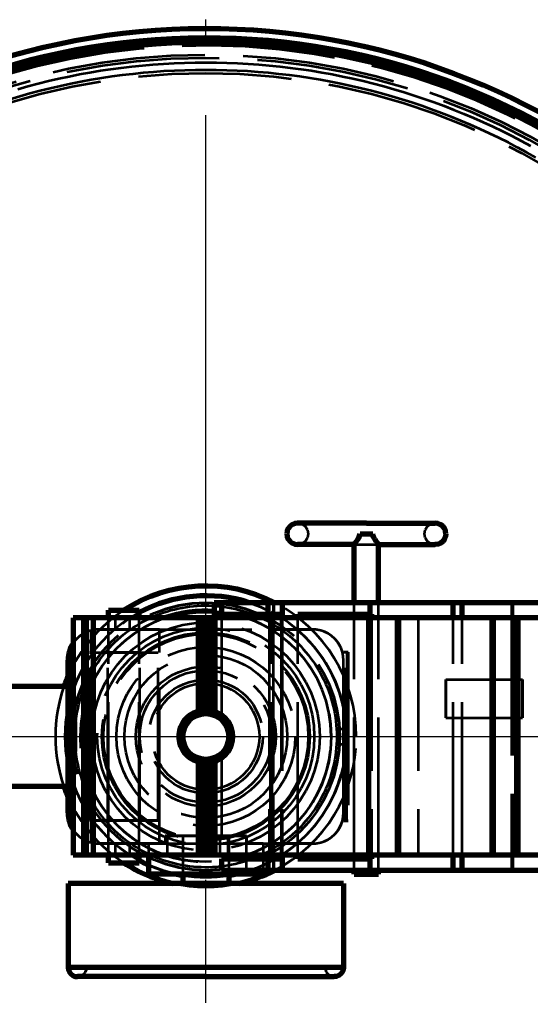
# Model space of a CAD drawing. Header units: millimetres. Extents: x 0 to 2208, y 0 to 420.
# Drawn here: x 99.96 to 113.33, y 72.22 to 97.74 of the extents above; entities that cross this region are included whole.
import ezdxf

# ---------------------------------------------------------------- set-up
doc = ezdxf.new("R2010")
doc.units = ezdxf.units.MM
doc.linetypes.add('IRAM-E-TRAZOS', pattern=[5, 4, -1])
doc.linetypes.add('IRAM-F-TRAZO-PUNTO', pattern=[20, 15, -2, 1, -2])
for name, color, linetype, lineweight in [('01-VISIBLE', 7, 'CONTINUOUS', 70), ('02-OCULTA', 4, 'IRAM-E-TRAZOS', 35), ('03-EJE', 1, 'IRAM-F-TRAZO-PUNTO', 18), ('04-COTA', 3, 'CONTINUOUS', 18)]:
    doc.layers.add(name, color=color, linetype=linetype, lineweight=lineweight)
doc.styles.add('ISO3098', font='isocpeur.ttf')
doc.dimstyles.new('FLAMA-IRAM', dxfattribs={"dimtxt": 3.5, "dimasz": 3.5, "dimexe": 2, "dimexo": 1.5, "dimgap": 1, "dimtad": 1, "dimdec": 1, "dimtxsty": 'ISO3098', "dimblk": 'IRAM_FLECHA', "dimblk1": 'IRAM_FLECHA', "dimblk2": 'IRAM_FLECHA', "dimcen": 2.5, "dimclrd": 256, "dimclre": 256, "dimclrt": 256, "dimazin": 3, "dimtfac": 1, "dimtmove": 0, "dimatfit": 3, "dimlwd": 18, "dimlwe": 18})

# ---------------------------------------------------------------- blocks, each defined once
blk = doc.blocks.new('IRAM_FLECHA')
blk.add_solid([(0, 0), (-1, 0.125), (-1, -0.125)])

msp = doc.modelspace()

# ---------------------------------------------------------------- linework, layer by layer
at = {"layer": '01-VISIBLE'}
for p, q in [((108.713, 82.489), (108.713, 84.011)), ((109.353, 82.489), (109.353, 84.011)), ((105.239, 82.489), (105.053, 82.489)), ((105.053, 82.489), (105.053, 82.089)), ((105.239, 82.489), (105.239, 82.189)), ((106.459, 82.489), (105.239, 82.489)), ((106.459, 82.489), (106.459, 82.189)), ((106.831, 82.489), (106.459, 82.489)), ((109.135, 82.489), (106.831, 82.489)), ((106.831, 82.489), (106.831, 82.089)), ((109.135, 82.189), (109.135, 82.489)), ((111.301, 82.489), (109.135, 82.489)), ((111.301, 82.089), (111.301, 82.489)), ((111.539, 82.489), (111.301, 82.489)), ((111.539, 82.089), (111.539, 82.489)), ((114.891, 82.489), (111.539, 82.489)), ((102.287, 82.089), (102.287, 82.289)), ((103.087, 82.089), (103.087, 82.289)), ((105.109, 82.089), (105.109, 82.189)), ((105.109, 82.189), (105.239, 82.189)), ((105.239, 82.189), (106.459, 82.189)), ((106.459, 82.189), (106.806, 82.189)), ((106.522, 82.089), (106.522, 82.189)), ((106.534, 82.089), (106.534, 82.189)), ((106.545, 82.089), (106.545, 82.189)), ((106.556, 82.089), (106.556, 82.189)), ((106.566, 82.089), (106.566, 82.189)), ((106.806, 82.189), (106.806, 82.089)), ((107.237, 82.089), (107.237, 82.189)), ((107.237, 82.189), (109.135, 82.189)), ((109.135, 82.189), (109.168, 82.189)), ((109.168, 82.189), (109.168, 82.089)), ((101.633, 82.089), (101.361, 82.089)), ((101.361, 82.089), (101.361, 75.889)), ((101.701, 82.089), (101.633, 82.089)), ((101.633, 82.089), (101.633, 75.889)), ((101.887, 82.089), (101.701, 82.089)), ((101.701, 82.089), (101.701, 75.889)), ((104.629, 82.089), (101.887, 82.089)), ((101.887, 82.089), (101.887, 75.889)), ((104.731, 82.089), (104.629, 82.089)), ((104.629, 82.089), (104.629, 79.659)), ((104.833, 82.089), (104.731, 82.089)), ((104.731, 82.089), (104.731, 79.682)), ((104.969, 82.089), (104.833, 82.089)), ((104.833, 82.089), (104.833, 79.689)), ((105.071, 82.089), (104.969, 82.089)), ((104.969, 82.089), (104.969, 79.676)), ((109.101, 82.089), (105.071, 82.089)), ((105.071, 82.089), (105.071, 79.648)), ((109.101, 75.889), (109.101, 82.089)), ((109.845, 82.089), (109.101, 82.089)), ((109.845, 75.889), (109.845, 82.089)), ((109.879, 82.089), (109.845, 82.089)), ((112.317, 82.089), (109.879, 82.089)), ((109.879, 75.889), (109.879, 82.089)), ((112.351, 82.089), (112.317, 82.089)), ((112.317, 82.089), (112.317, 75.889)), ((112.961, 82.089), (112.351, 82.089)), ((112.351, 82.089), (112.351, 75.889)), ((112.995, 82.089), (112.961, 82.089)), ((112.961, 82.089), (112.961, 75.889)), ((113.571, 82.089), (112.995, 82.089)), ((112.995, 82.089), (112.995, 75.889)), ((101.233, 78.989), (101.233, 80.989)), ((101.233, 80.299), (99.653, 80.299)), ((101.233, 76.989), (101.233, 78.989)), ((101.361, 78.989), (101.233, 78.989)), ((104.629, 78.32), (104.629, 75.889)), ((104.731, 78.297), (104.731, 75.889)), ((104.833, 78.289), (104.833, 75.889)), ((104.969, 78.303), (104.969, 75.889)), ((105.071, 78.331), (105.071, 75.889)), ((101.233, 77.679), (99.653, 77.679)), ((101.633, 75.889), (101.361, 75.889)), ((101.701, 75.889), (101.633, 75.889)), ((101.887, 75.889), (101.701, 75.889)), ((104.629, 75.889), (101.887, 75.889)), ((102.287, 75.689), (102.287, 75.889)), ((103.087, 75.689), (103.087, 75.889)), ((103.333, 75.889), (103.333, 75.389)), ((104.731, 75.889), (104.629, 75.889)), ((104.833, 75.889), (104.731, 75.889)), ((104.969, 75.889), (104.833, 75.889)), ((105.071, 75.889), (104.969, 75.889)), ((109.101, 75.889), (105.071, 75.889)), ((105.411, 75.889), (105.411, 75.789)), ((106.522, 75.789), (106.522, 75.889)), ((106.534, 75.789), (106.534, 75.889)), ((106.545, 75.789), (106.545, 75.889)), ((106.556, 75.789), (106.556, 75.889)), ((106.566, 75.789), (106.566, 75.889)), ((106.806, 75.889), (106.806, 75.789)), ((106.831, 75.889), (106.831, 75.489)), ((107.237, 75.789), (107.237, 75.889)), ((109.845, 75.889), (109.101, 75.889)), ((109.168, 75.889), (109.168, 75.789)), ((109.879, 75.889), (109.845, 75.889)), ((112.317, 75.889), (109.879, 75.889)), ((111.301, 75.489), (111.301, 75.889)), ((111.539, 75.489), (111.539, 75.889)), ((112.351, 75.889), (112.317, 75.889)), ((112.961, 75.889), (112.351, 75.889)), ((112.995, 75.889), (112.961, 75.889)), ((113.571, 75.889), (112.995, 75.889)), ((105.247, 75.789), (106.459, 75.789)), ((105.247, 75.789), (105.247, 75.489)), ((106.459, 75.789), (106.806, 75.789)), ((106.459, 75.789), (106.459, 75.489)), ((107.237, 75.789), (109.135, 75.789)), ((109.135, 75.489), (109.135, 75.789)), ((109.135, 75.789), (109.168, 75.789)), ((104.233, 75.389), (104.233, 75.149)), ((106.459, 75.489), (105.247, 75.489)), ((105.433, 75.389), (105.433, 75.149)), ((106.333, 75.489), (106.333, 75.389)), ((106.831, 75.489), (106.459, 75.489)), ((109.135, 75.489), (106.831, 75.489)), ((108.713, 75.389), (108.713, 75.489)), ((111.301, 75.489), (109.135, 75.489)), ((109.353, 75.389), (109.353, 75.489)), ((111.539, 75.489), (111.301, 75.489)), ((114.891, 75.489), (111.539, 75.489)), ((101.233, 75.149), (101.233, 72.949)), ((108.433, 75.149), (108.433, 72.949))]:
    msp.add_line(p, q, dxfattribs=at)
for points in [[(107.233, 84.569), (107.161, 84.56), (107.093, 84.532), (107.035, 84.487), (106.991, 84.429), (106.963, 84.362), (106.953, 84.289)], [(109.033, 84.569), (108.933, 84.569), (108.833, 84.569), (108.733, 84.569), (108.633, 84.569), (108.533, 84.569), (108.433, 84.569), (108.333, 84.569), (108.233, 84.569), (108.133, 84.569), (108.033, 84.569), (107.933, 84.569), (107.833, 84.569), (107.733, 84.569), (107.633, 84.569), (107.533, 84.569), (107.433, 84.569), (107.333, 84.569), (107.233, 84.569)], [(109.033, 84.569), (109.133, 84.569), (109.233, 84.569), (109.333, 84.569), (109.433, 84.569), (109.533, 84.569), (109.633, 84.569), (109.733, 84.569), (109.833, 84.569), (109.933, 84.569), (110.033, 84.569), (110.133, 84.569), (110.233, 84.569), (110.333, 84.569), (110.433, 84.569), (110.533, 84.569), (110.633, 84.569), (110.733, 84.569), (110.833, 84.569)], [(111.113, 84.289), (111.103, 84.362), (111.075, 84.429), (111.031, 84.487), (110.973, 84.532), (110.905, 84.56), (110.833, 84.569)], [(110.833, 84.569), (110.833, 84.569), (110.833, 84.569), (110.833, 84.569), (110.833, 84.569), (110.833, 84.569), (110.833, 84.569)], [(106.953, 84.289), (106.963, 84.217), (106.991, 84.149), (107.035, 84.091), (107.093, 84.047), (107.161, 84.019), (107.233, 84.009)], [(108.713, 84.011), (108.742, 84.056), (108.774, 84.099), (108.806, 84.142), (108.835, 84.188), (108.857, 84.236), (108.867, 84.289)], [(108.867, 84.289), (108.894, 84.289), (108.922, 84.289), (108.95, 84.289), (108.978, 84.289), (109.005, 84.289), (109.033, 84.289)], [(109.033, 84.289), (109.061, 84.289), (109.088, 84.289), (109.116, 84.289), (109.144, 84.289), (109.172, 84.289), (109.199, 84.289)], [(109.353, 84.011), (109.324, 84.056), (109.292, 84.099), (109.26, 84.142), (109.231, 84.188), (109.209, 84.236), (109.199, 84.289)], [(111.113, 84.289), (111.103, 84.217), (111.075, 84.149), (111.031, 84.091), (110.973, 84.047), (110.905, 84.019), (110.833, 84.009)], [(108.713, 84.009), (108.607, 84.009), (108.502, 84.009), (108.396, 84.009), (108.29, 84.009), (108.184, 84.009), (108.079, 84.009), (107.973, 84.009), (107.867, 84.009), (107.762, 84.009), (107.656, 84.009), (107.55, 84.009), (107.444, 84.009), (107.339, 84.009), (107.233, 84.009)], [(107.233, 84.009), (107.233, 84.009), (107.233, 84.009), (107.233, 84.009), (107.233, 84.009), (107.233, 84.009), (107.233, 84.009)], [(108.714, 84.009), (108.714, 84.009), (108.714, 84.009), (108.713, 84.01), (108.713, 84.01), (108.713, 84.01), (108.713, 84.011)], [(109.352, 84.009), (109.352, 84.009), (109.352, 84.009), (109.353, 84.01), (109.353, 84.01), (109.353, 84.01), (109.353, 84.011)], [(109.353, 84.009), (109.459, 84.009), (109.564, 84.009), (109.67, 84.009), (109.776, 84.009), (109.882, 84.009), (109.987, 84.009), (110.093, 84.009), (110.199, 84.009), (110.304, 84.009), (110.41, 84.009), (110.516, 84.009), (110.622, 84.009), (110.727, 84.009), (110.833, 84.009)], [(102.287, 82.289), (102.354, 82.289), (102.42, 82.289), (102.487, 82.289), (102.554, 82.289), (102.62, 82.289), (102.687, 82.289)], [(102.687, 82.289), (102.754, 82.289), (102.82, 82.289), (102.887, 82.289), (102.954, 82.289), (103.02, 82.289), (103.087, 82.289)], [(104.629, 78.32), (104.532, 78.359), (104.442, 78.412), (104.36, 78.477), (104.288, 78.553), (104.228, 78.639), (104.182, 78.733), (104.153, 78.834), (104.138, 78.937), (104.138, 79.041), (104.153, 79.145), (104.182, 79.245), (104.228, 79.34), (104.288, 79.425), (104.36, 79.501), (104.442, 79.566), (104.532, 79.619), (104.629, 79.659)], [(104.731, 79.682), (104.748, 79.684), (104.765, 79.686), (104.782, 79.687), (104.799, 79.688), (104.816, 79.689), (104.833, 79.689)], [(104.833, 79.689), (104.856, 79.689), (104.879, 79.688), (104.901, 79.686), (104.924, 79.683), (104.947, 79.68), (104.969, 79.676)], [(104.969, 79.676), (104.986, 79.672), (105.003, 79.668), (105.021, 79.664), (105.037, 79.659), (105.054, 79.653), (105.071, 79.648)], [(105.071, 79.648), (105.168, 79.603), (105.258, 79.545), (105.338, 79.474), (105.406, 79.391), (105.46, 79.299), (105.5, 79.2), (105.524, 79.096), (105.533, 78.989)], [(105.533, 78.989), (105.524, 78.883), (105.5, 78.779), (105.46, 78.679), (105.406, 78.587), (105.338, 78.505), (105.258, 78.434), (105.168, 78.375), (105.071, 78.331)], [(104.833, 78.289), (104.816, 78.289), (104.799, 78.29), (104.782, 78.291), (104.765, 78.293), (104.748, 78.294), (104.731, 78.297)], [(104.969, 78.303), (104.947, 78.299), (104.924, 78.295), (104.901, 78.293), (104.879, 78.291), (104.856, 78.29), (104.833, 78.289)], [(105.071, 78.331), (105.054, 78.325), (105.037, 78.32), (105.021, 78.315), (105.003, 78.31), (104.986, 78.306), (104.969, 78.303)], [(105.115, 78.349), (105.114, 78.348), (105.113, 78.348), (105.112, 78.347), (105.111, 78.347), (105.11, 78.346), (105.109, 78.346)], [(102.287, 75.689), (102.354, 75.689), (102.42, 75.689), (102.487, 75.689), (102.554, 75.689), (102.62, 75.689), (102.687, 75.689)], [(102.687, 75.689), (102.754, 75.689), (102.82, 75.689), (102.887, 75.689), (102.954, 75.689), (103.02, 75.689), (103.087, 75.689)], [(106.333, 75.389), (106.233, 75.389), (106.133, 75.389), (106.033, 75.389), (105.933, 75.389), (105.833, 75.389), (105.733, 75.389), (105.633, 75.389), (105.533, 75.389), (105.433, 75.389), (105.333, 75.389), (105.233, 75.389), (105.133, 75.389), (105.033, 75.389), (104.933, 75.389), (104.833, 75.389), (104.733, 75.389), (104.633, 75.389), (104.533, 75.389), (104.433, 75.389), (104.333, 75.389), (104.233, 75.389), (104.133, 75.389), (104.033, 75.389), (103.933, 75.389), (103.833, 75.389), (103.733, 75.389), (103.633, 75.389), (103.533, 75.389), (103.433, 75.389), (103.333, 75.389)], [(108.713, 75.389), (108.766, 75.389), (108.82, 75.389), (108.873, 75.389), (108.926, 75.389), (108.98, 75.389), (109.033, 75.389)], [(109.033, 75.389), (109.086, 75.389), (109.14, 75.389), (109.193, 75.389), (109.246, 75.389), (109.3, 75.389), (109.353, 75.389)], [(108.433, 75.149), (108.333, 75.149), (108.233, 75.149), (108.133, 75.149), (108.033, 75.149), (107.933, 75.149), (107.833, 75.149), (107.733, 75.149), (107.633, 75.149), (107.533, 75.149), (107.433, 75.149), (107.333, 75.149), (107.233, 75.149), (107.133, 75.149), (107.033, 75.149), (106.933, 75.149), (106.833, 75.149), (106.733, 75.149), (106.633, 75.149), (106.533, 75.149), (106.433, 75.149), (106.333, 75.149), (106.233, 75.149), (106.133, 75.149), (106.033, 75.149), (105.933, 75.149), (105.833, 75.149), (105.733, 75.149), (105.633, 75.149), (105.533, 75.149), (105.433, 75.149), (105.333, 75.149), (105.233, 75.149), (105.133, 75.149), (105.033, 75.149), (104.933, 75.149), (104.833, 75.149), (104.733, 75.149), (104.633, 75.149), (104.533, 75.149), (104.433, 75.149), (104.333, 75.149), (104.233, 75.149), (104.133, 75.149), (104.033, 75.149), (103.933, 75.149), (103.833, 75.149), (103.733, 75.149), (103.633, 75.149), (103.533, 75.149), (103.433, 75.149), (103.333, 75.149), (103.233, 75.149), (103.133, 75.149), (103.033, 75.149), (102.933, 75.149), (102.833, 75.149), (102.733, 75.149), (102.633, 75.149), (102.533, 75.149), (102.433, 75.149), (102.333, 75.149), (102.233, 75.149), (102.133, 75.149), (102.033, 75.149), (101.933, 75.149), (101.833, 75.149), (101.733, 75.149), (101.633, 75.149), (101.533, 75.149), (101.433, 75.149), (101.333, 75.149), (101.233, 75.149)], [(104.833, 72.949), (104.733, 72.949), (104.633, 72.949), (104.533, 72.949), (104.433, 72.949), (104.333, 72.949), (104.233, 72.949), (104.133, 72.949), (104.033, 72.949), (103.933, 72.949), (103.833, 72.949), (103.733, 72.949), (103.633, 72.949), (103.533, 72.949), (103.433, 72.949), (103.333, 72.949), (103.233, 72.949), (103.133, 72.949), (103.033, 72.949), (102.933, 72.949), (102.833, 72.949), (102.733, 72.949), (102.633, 72.949), (102.533, 72.949), (102.433, 72.949), (102.333, 72.949), (102.233, 72.949), (102.133, 72.949), (102.033, 72.949), (101.933, 72.949), (101.833, 72.949), (101.733, 72.949), (101.633, 72.949), (101.533, 72.949), (101.433, 72.949), (101.333, 72.949), (101.233, 72.949)], [(101.233, 72.949), (101.241, 72.887), (101.265, 72.829), (101.303, 72.78), (101.353, 72.741), (101.411, 72.717), (101.473, 72.709)], [(108.433, 72.949), (108.333, 72.949), (108.233, 72.949), (108.133, 72.949), (108.033, 72.949), (107.933, 72.949), (107.833, 72.949), (107.733, 72.949), (107.633, 72.949), (107.533, 72.949), (107.433, 72.949), (107.333, 72.949), (107.233, 72.949), (107.133, 72.949), (107.033, 72.949), (106.933, 72.949), (106.833, 72.949), (106.733, 72.949), (106.633, 72.949), (106.533, 72.949), (106.433, 72.949), (106.333, 72.949), (106.233, 72.949), (106.133, 72.949), (106.033, 72.949), (105.933, 72.949), (105.833, 72.949), (105.733, 72.949), (105.633, 72.949), (105.533, 72.949), (105.433, 72.949), (105.333, 72.949), (105.233, 72.949), (105.133, 72.949), (105.033, 72.949), (104.933, 72.949), (104.833, 72.949)], [(108.433, 72.949), (108.425, 72.887), (108.401, 72.829), (108.363, 72.78), (108.313, 72.741), (108.255, 72.717), (108.193, 72.709)], [(104.833, 72.709), (104.731, 72.709), (104.629, 72.709), (104.528, 72.709), (104.426, 72.709), (104.324, 72.709), (104.222, 72.709), (104.12, 72.709), (104.018, 72.709), (103.917, 72.709), (103.815, 72.709), (103.713, 72.709), (103.611, 72.709), (103.509, 72.709), (103.408, 72.709), (103.306, 72.709), (103.204, 72.709), (103.102, 72.709), (103, 72.709), (102.898, 72.709), (102.797, 72.709), (102.695, 72.709), (102.593, 72.709), (102.491, 72.709), (102.389, 72.709), (102.288, 72.709), (102.186, 72.709), (102.084, 72.709), (101.982, 72.709), (101.88, 72.709), (101.778, 72.709), (101.677, 72.709), (101.575, 72.709), (101.473, 72.709)], [(101.473, 72.709), (101.473, 72.709), (101.473, 72.709), (101.473, 72.709), (101.473, 72.709), (101.473, 72.709), (101.473, 72.709)], [(104.833, 72.709), (104.935, 72.709), (105.037, 72.709), (105.138, 72.709), (105.24, 72.709), (105.342, 72.709), (105.444, 72.709), (105.546, 72.709), (105.648, 72.709), (105.749, 72.709), (105.851, 72.709), (105.953, 72.709), (106.055, 72.709), (106.157, 72.709), (106.258, 72.709), (106.36, 72.709), (106.462, 72.709), (106.564, 72.709), (106.666, 72.709), (106.768, 72.709), (106.869, 72.709), (106.971, 72.709), (107.073, 72.709), (107.175, 72.709), (107.277, 72.709), (107.378, 72.709), (107.48, 72.709), (107.582, 72.709), (107.684, 72.709), (107.786, 72.709), (107.888, 72.709), (107.989, 72.709), (108.091, 72.709), (108.193, 72.709)]]:
    msp.add_lwpolyline(points, dxfattribs=at)
for radius in [0.64, 0.6]:
    msp.add_circle((104.833, 78.989), radius, dxfattribs=at)
for centre, radius, start, end in [((104.833, 78.989), 18.51, 10.8995, 174.606), ((104.833, 78.989), 18.27, 11.0445, 174.535), ((104.833, 78.989), 18.15, 11.1184, 174.4987), ((104.833, 78.989), 3.936, 62.7764, 123.0269), ((104.833, 78.989), 3.68, 72.0056, 118.324), ((104.833, 78.989), 3.28, 86.1541, 109.0697), ((102.033, 80.989), 0.8, 147.1401, 180), ((104.833, 78.989), 3.936, 156.1538, 160.5597), ((104.833, 78.989), 0.7, 98.3786, 106.9435), ((104.833, 78.989), 0.7, -106.9435, -98.3786), ((104.833, 78.989), 3.936, -160.5597, -156.1538), ((104.833, 78.989), 18.51, -174.606, -10.8995), ((104.833, 78.989), 18.27, -174.535, -11.0445), ((104.833, 78.989), 18.15, -174.4987, -11.1184), ((102.033, 76.989), 0.8, 180, -147.1401), ((104.833, 78.989), 3.936, -123.0269, -102.6804), ((104.833, 78.989), 3.68, -118.324, -114.0547), ((104.833, 78.989), 3.68, -101.9687, -99.3836), ((104.833, 78.989), 3.68, -80.6164, -78.0313), ((104.833, 78.989), 3.936, -77.3196, -62.7764)]:
    msp.add_arc(centre, radius, start, end, dxfattribs=at)
at = {"layer": '02-OCULTA'}
for p, q in [((100.379, 96.584), (100.364, 96.642)), ((100.379, 96.584), (100.364, 96.642)), ((109.287, 96.584), (109.302, 96.642)), ((109.287, 96.584), (109.302, 96.642)), ((105.053, 82.489), (105.239, 82.489)), ((105.239, 82.489), (106.595, 82.489)), ((105.239, 82.489), (105.239, 79.559)), ((106.595, 82.489), (106.595, 75.489)), ((106.595, 82.489), (106.611, 82.489)), ((106.611, 82.489), (106.611, 81.789)), ((106.611, 82.489), (106.797, 82.489)), ((106.797, 82.489), (106.797, 81.789)), ((106.797, 82.489), (112.825, 82.489)), ((108.713, 75.489), (108.713, 82.489)), ((108.713, 75.489), (108.713, 82.489)), ((109.353, 75.489), (109.353, 82.489)), ((109.353, 75.489), (109.353, 82.489)), ((112.825, 82.489), (112.859, 82.489)), ((112.825, 82.489), (112.825, 75.489)), ((112.859, 82.489), (113.537, 82.489)), ((112.859, 82.489), (112.859, 75.489)), ((106.522, 82.189), (105.109, 82.189)), ((106.534, 82.189), (106.522, 82.189)), ((106.545, 82.189), (106.534, 82.189)), ((106.556, 82.189), (106.545, 82.189)), ((106.566, 82.189), (106.556, 82.189)), ((106.806, 82.189), (106.566, 82.189)), ((109.168, 82.189), (107.237, 82.189)), ((101.361, 82.089), (101.701, 82.089)), ((101.701, 82.089), (101.887, 82.089)), ((101.701, 82.089), (101.701, 75.889)), ((101.701, 82.089), (101.701, 75.889)), ((101.887, 82.089), (102.463, 82.089)), ((101.887, 82.089), (101.887, 81.776)), ((102.287, 75.889), (102.287, 82.089)), ((102.287, 75.889), (102.287, 82.089)), ((102.463, 82.089), (102.835, 82.089)), ((102.463, 82.089), (102.463, 81.789)), ((102.835, 82.089), (104.731, 82.089)), ((102.835, 82.089), (102.835, 81.789)), ((103.087, 75.889), (103.087, 82.089)), ((103.087, 75.889), (103.087, 82.089)), ((104.731, 82.089), (104.867, 82.089)), ((104.731, 82.089), (104.731, 79.682)), ((104.867, 82.089), (105.003, 82.089)), ((104.867, 82.089), (104.867, 79.688)), ((105.003, 82.089), (106.493, 82.089)), ((105.003, 82.089), (105.003, 79.668)), ((105.053, 82.089), (105.053, 79.654)), ((105.109, 79.632), (105.109, 82.089)), ((106.493, 82.089), (110.387, 82.089)), ((106.493, 82.089), (106.493, 75.889)), ((106.522, 75.889), (106.522, 82.089)), ((106.534, 75.889), (106.534, 82.089)), ((106.545, 75.889), (106.545, 82.089)), ((106.556, 75.889), (106.556, 82.089)), ((106.566, 75.889), (106.566, 82.089)), ((106.806, 82.089), (106.806, 75.889)), ((106.831, 82.089), (106.831, 75.889)), ((107.237, 75.889), (107.237, 82.089)), ((109.168, 82.089), (109.168, 75.889)), ((110.387, 82.089), (123.933, 82.089)), ((110.387, 82.089), (110.387, 75.889)), ((111.301, 75.889), (111.301, 82.089)), ((111.539, 75.889), (111.539, 82.089)), ((101.826, 81.762), (101.826, 81.189)), ((102.033, 81.789), (107.633, 81.789)), ((102.033, 81.789), (107.633, 81.789)), ((102.463, 81.789), (102.033, 81.789)), ((102.033, 81.789), (103.619, 81.789)), ((102.835, 81.789), (102.463, 81.789)), ((103.619, 81.789), (102.835, 81.789)), ((103.619, 76.189), (103.619, 81.789)), ((106.596, 81.789), (107.633, 81.789)), ((106.611, 81.789), (106.596, 81.789)), ((106.596, 81.789), (106.596, 76.189)), ((106.797, 81.789), (106.611, 81.789)), ((107.633, 81.789), (106.797, 81.789)), ((101.787, 76.789), (101.787, 81.189)), ((101.787, 81.189), (103.587, 81.189)), ((101.787, 76.789), (101.787, 81.189)), ((101.826, 81.189), (101.787, 81.189)), ((101.787, 76.789), (101.787, 81.189)), ((101.826, 81.189), (103.587, 81.189)), ((102.267, 76.789), (102.267, 81.189)), ((103.107, 76.789), (103.107, 81.189)), ((103.587, 76.789), (103.587, 81.189)), ((103.587, 76.789), (103.587, 81.189)), ((108.439, 76.781), (108.439, 81.197)), ((108.439, 81.197), (108.479, 81.197)), ((108.519, 81.197), (108.439, 81.197)), ((108.479, 76.781), (108.479, 81.197)), ((108.479, 81.197), (108.559, 81.197)), ((108.519, 76.781), (108.519, 81.197)), ((108.519, 81.197), (108.519, 76.781)), ((108.559, 81.197), (108.519, 81.197)), ((108.559, 81.197), (108.559, 76.781)), ((108.559, 81.197), (108.559, 76.781)), ((101.233, 79.381), (101.233, 80.989)), ((108.433, 76.989), (108.433, 80.989)), ((108.433, 76.989), (108.433, 80.989)), ((108.433, 76.989), (108.433, 80.989)), ((111.113, 80.479), (113.113, 80.479)), ((101.433, 79.381), (101.233, 79.381)), ((101.433, 79.381), (101.433, 78.597)), ((111.113, 79.479), (113.113, 79.479)), ((108.313, 79.189), (108.508, 79.189)), ((108.313, 79.189), (108.508, 79.189)), ((108.313, 78.789), (108.313, 79.189)), ((108.313, 78.789), (108.313, 79.189)), ((101.433, 78.989), (101.361, 78.989)), ((108.313, 78.789), (108.508, 78.789)), ((108.313, 78.789), (108.508, 78.789)), ((101.233, 76.989), (101.233, 78.597)), ((101.433, 78.597), (101.233, 78.597)), ((105.239, 78.419), (105.239, 76.389)), ((104.731, 78.297), (104.731, 76.389)), ((104.867, 78.29), (104.867, 76.389)), ((105.003, 78.31), (105.003, 76.389)), ((105.053, 78.325), (105.053, 76.389)), ((105.109, 76.389), (105.109, 78.346)), ((101.787, 76.789), (103.587, 76.789)), ((101.826, 76.789), (101.787, 76.789)), ((101.826, 76.789), (101.826, 76.217)), ((101.826, 76.789), (103.587, 76.789)), ((108.439, 76.781), (108.479, 76.781)), ((108.519, 76.781), (108.439, 76.781)), ((108.479, 76.781), (108.559, 76.781)), ((108.559, 76.781), (108.519, 76.781)), ((103.772, 76.389), (103.772, 76.189)), ((103.772, 76.389), (105.894, 76.389)), ((103.826, 76.389), (104.731, 76.389)), ((103.826, 76.389), (103.826, 75.889)), ((104.233, 76.389), (104.233, 75.389)), ((104.233, 76.389), (104.233, 75.389)), ((104.731, 76.389), (104.867, 76.389)), ((104.833, 76.389), (104.833, 76.189)), ((104.867, 76.389), (105.003, 76.389)), ((105.003, 76.389), (105.198, 76.389)), ((105.053, 76.389), (105.239, 76.389)), ((105.109, 76.389), (105.053, 76.389)), ((105.411, 76.389), (105.109, 76.389)), ((105.198, 76.389), (105.198, 75.889)), ((105.239, 76.389), (105.888, 76.389)), ((105.411, 76.389), (105.411, 75.889)), ((105.433, 76.389), (105.433, 75.389)), ((105.433, 76.389), (105.433, 75.389)), ((105.888, 76.389), (105.888, 75.489)), ((105.894, 76.389), (105.894, 76.189)), ((101.887, 76.203), (101.887, 75.889)), ((102.033, 76.189), (103.772, 76.189)), ((102.033, 76.189), (104.833, 76.189)), ((102.463, 76.189), (102.033, 76.189)), ((102.033, 76.189), (103.619, 76.189)), ((102.463, 76.189), (102.463, 75.889)), ((102.835, 76.189), (102.463, 76.189)), ((103.619, 76.189), (102.835, 76.189)), ((102.835, 76.189), (102.835, 75.889)), ((103.333, 76.189), (103.333, 75.889)), ((104.833, 76.189), (107.633, 76.189)), ((105.894, 76.189), (107.633, 76.189)), ((106.333, 76.189), (106.333, 75.489)), ((106.596, 76.189), (107.633, 76.189)), ((106.611, 76.189), (106.596, 76.189)), ((106.797, 76.189), (106.611, 76.189)), ((106.611, 76.189), (106.611, 75.489)), ((106.797, 76.189), (106.797, 75.489)), ((107.633, 76.189), (106.797, 76.189)), ((101.361, 75.889), (101.701, 75.889)), ((101.701, 75.889), (101.887, 75.889)), ((101.887, 75.889), (102.463, 75.889)), ((102.463, 75.889), (102.835, 75.889)), ((102.835, 75.889), (103.826, 75.889)), ((105.198, 75.889), (106.493, 75.889)), ((106.493, 75.889), (110.387, 75.889)), ((110.387, 75.889), (123.933, 75.889)), ((106.522, 75.789), (105.411, 75.789)), ((106.534, 75.789), (106.522, 75.789)), ((106.545, 75.789), (106.534, 75.789)), ((106.556, 75.789), (106.545, 75.789)), ((106.566, 75.789), (106.556, 75.789)), ((106.806, 75.789), (106.566, 75.789)), ((109.168, 75.789), (107.237, 75.789)), ((105.888, 75.489), (106.595, 75.489)), ((106.595, 75.489), (106.611, 75.489)), ((106.611, 75.489), (106.797, 75.489)), ((106.797, 75.489), (112.825, 75.489)), ((112.825, 75.489), (112.859, 75.489)), ((112.859, 75.489), (113.537, 75.489))]:
    msp.add_line(p, q, dxfattribs=at)
for points in [[(99.914, 95.919), (100.181, 95.994), (100.449, 96.065), (100.717, 96.132), (100.987, 96.194), (101.258, 96.253), (101.529, 96.307), (101.802, 96.357), (102.075, 96.402), (102.349, 96.443), (102.623, 96.48), (102.898, 96.513), (103.174, 96.541), (103.45, 96.565), (103.726, 96.584), (104.003, 96.599), (104.279, 96.61), (104.556, 96.617), (104.833, 96.619), (105.11, 96.617), (105.387, 96.61), (105.663, 96.599), (105.94, 96.584), (106.216, 96.565), (106.492, 96.541), (106.768, 96.513), (107.043, 96.48), (107.317, 96.443), (107.591, 96.402), (107.864, 96.357), (108.137, 96.307), (108.408, 96.253), (108.679, 96.195), (108.949, 96.132), (109.217, 96.065), (109.485, 95.994), (109.752, 95.919), (110.017, 95.84), (110.281, 95.756), (110.544, 95.669), (110.805, 95.577), (111.065, 95.481), (111.323, 95.381), (111.58, 95.277), (111.835, 95.169), (112.088, 95.057), (112.34, 94.941), (112.589, 94.822), (112.837, 94.698), (113.083, 94.57), (113.326, 94.439)], [(113.469, 94.13), (113.23, 94.263), (112.989, 94.393), (112.746, 94.52), (112.501, 94.642), (112.254, 94.76), (112.006, 94.875), (111.755, 94.986), (111.503, 95.092), (111.249, 95.195), (110.994, 95.294), (110.737, 95.389), (110.479, 95.479), (110.219, 95.566), (109.958, 95.649), (109.696, 95.727), (109.432, 95.801), (109.168, 95.872), (108.902, 95.938), (108.635, 95.999), (108.368, 96.057), (108.099, 96.11), (107.83, 96.16), (107.56, 96.204), (107.289, 96.245), (107.018, 96.282), (106.746, 96.314), (106.473, 96.342), (106.201, 96.365), (105.927, 96.385), (105.654, 96.4), (105.38, 96.41), (105.107, 96.417), (104.833, 96.419), (104.559, 96.417), (104.286, 96.41), (104.012, 96.4), (103.739, 96.385), (103.465, 96.365), (103.193, 96.342), (102.92, 96.314), (102.648, 96.282), (102.377, 96.245), (102.106, 96.204), (101.836, 96.16), (101.567, 96.11), (101.298, 96.057), (101.031, 95.999), (100.764, 95.938), (100.498, 95.872), (100.234, 95.801), (99.97, 95.727), (99.708, 95.649)], [(110.833, 84.569), (110.73, 84.569), (110.627, 84.569), (110.524, 84.569), (110.422, 84.569), (110.319, 84.569), (110.216, 84.569), (110.113, 84.569), (110.01, 84.569), (109.907, 84.569), (109.804, 84.569), (109.702, 84.569), (109.599, 84.569), (109.496, 84.569), (109.393, 84.569), (109.29, 84.569), (109.187, 84.569), (109.084, 84.569), (108.982, 84.569), (108.879, 84.569), (108.776, 84.569), (108.673, 84.569), (108.57, 84.569), (108.467, 84.569), (108.364, 84.569), (108.262, 84.569), (108.159, 84.569), (108.056, 84.569), (107.953, 84.569), (107.85, 84.569), (107.747, 84.569), (107.644, 84.569), (107.542, 84.569), (107.439, 84.569), (107.336, 84.569), (107.233, 84.569)], [(107.233, 84.569), (107.34, 84.548), (107.431, 84.487), (107.492, 84.396), (107.513, 84.289), (107.492, 84.182), (107.431, 84.091), (107.34, 84.031), (107.233, 84.009)], [(110.833, 84.009), (110.726, 84.031), (110.635, 84.091), (110.574, 84.182), (110.553, 84.289), (110.574, 84.396), (110.635, 84.487), (110.726, 84.548), (110.833, 84.569)], [(108.891, 84.289), (108.882, 84.234), (108.859, 84.182), (108.829, 84.134), (108.794, 84.089), (108.757, 84.046), (108.714, 84.009)], [(108.867, 84.289), (108.894, 84.289), (108.922, 84.289), (108.95, 84.289), (108.978, 84.289), (109.005, 84.289), (109.033, 84.289)], [(109.175, 84.289), (109.128, 84.289), (109.08, 84.289), (109.033, 84.289), (108.986, 84.289), (108.938, 84.289), (108.891, 84.289)], [(108.891, 84.289), (108.914, 84.289), (108.938, 84.289), (108.962, 84.289), (108.986, 84.289), (109.009, 84.289), (109.033, 84.289)], [(109.033, 84.289), (109.061, 84.289), (109.088, 84.289), (109.116, 84.289), (109.144, 84.289), (109.172, 84.289), (109.199, 84.289)], [(109.033, 84.289), (109.057, 84.289), (109.08, 84.289), (109.104, 84.289), (109.128, 84.289), (109.152, 84.289), (109.175, 84.289)], [(109.175, 84.289), (109.184, 84.234), (109.207, 84.182), (109.237, 84.134), (109.272, 84.089), (109.309, 84.046), (109.352, 84.009)], [(107.233, 84.009), (107.336, 84.009), (107.439, 84.009), (107.542, 84.009), (107.644, 84.009), (107.747, 84.009), (107.85, 84.009), (107.953, 84.009), (108.056, 84.009), (108.159, 84.009), (108.262, 84.009), (108.364, 84.009), (108.467, 84.009), (108.57, 84.009), (108.673, 84.009), (108.776, 84.009), (108.879, 84.009), (108.982, 84.009), (109.084, 84.009), (109.187, 84.009), (109.29, 84.009), (109.393, 84.009), (109.496, 84.009), (109.599, 84.009), (109.702, 84.009), (109.804, 84.009), (109.907, 84.009), (110.01, 84.009), (110.113, 84.009), (110.216, 84.009), (110.319, 84.009), (110.422, 84.009), (110.524, 84.009), (110.627, 84.009), (110.73, 84.009), (110.833, 84.009)], [(108.714, 84.009), (108.714, 84.009), (108.714, 84.009), (108.714, 84.009), (108.713, 84.009), (108.713, 84.009), (108.713, 84.009)], [(109.352, 84.009), (109.352, 84.009), (109.352, 84.009), (109.352, 84.009), (109.353, 84.009), (109.353, 84.009), (109.353, 84.009)], [(109.353, 82.489), (109.246, 82.489), (109.14, 82.489), (109.033, 82.489), (108.926, 82.489), (108.82, 82.489), (108.713, 82.489)], [(108.713, 82.489), (108.766, 82.489), (108.82, 82.489), (108.873, 82.489), (108.926, 82.489), (108.98, 82.489), (109.033, 82.489)], [(109.033, 82.489), (109.086, 82.489), (109.14, 82.489), (109.193, 82.489), (109.246, 82.489), (109.3, 82.489), (109.353, 82.489)], [(108.257, 78.989), (108.256, 78.889), (108.251, 78.789), (108.244, 78.689), (108.234, 78.59), (108.221, 78.491), (108.204, 78.392), (108.186, 78.294), (108.164, 78.196), (108.139, 78.099), (108.112, 78.003), (108.082, 77.907), (108.049, 77.813), (108.013, 77.72), (107.974, 77.627), (107.933, 77.536), (107.889, 77.446), (107.843, 77.357), (107.794, 77.27), (107.743, 77.184), (107.689, 77.1), (107.632, 77.017), (107.573, 76.936), (107.512, 76.857), (107.449, 76.78), (107.383, 76.704), (107.315, 76.631), (107.245, 76.559), (107.173, 76.49), (107.099, 76.423), (107.023, 76.357), (106.945, 76.295), (106.866, 76.234), (106.784, 76.176), (106.701, 76.12), (106.617, 76.067), (106.531, 76.016), (106.443, 75.967), (106.354, 75.922), (106.264, 75.878), (106.172, 75.838), (106.079, 75.8), (105.986, 75.765), (105.891, 75.733), (105.795, 75.703), (105.699, 75.677), (105.602, 75.653), (105.504, 75.632), (105.406, 75.613), (105.307, 75.598), (105.207, 75.586), (105.108, 75.576), (105.008, 75.57), (104.908, 75.566), (104.808, 75.565), (104.708, 75.568), (104.608, 75.573), (104.508, 75.581), (104.409, 75.592), (104.31, 75.605), (104.211, 75.622), (104.113, 75.642), (104.015, 75.664), (103.919, 75.69), (103.823, 75.718), (103.727, 75.749), (103.633, 75.782), (103.54, 75.819), (103.448, 75.858), (103.357, 75.9), (103.267, 75.944), (103.179, 75.991), (103.092, 76.041), (103.007, 76.093), (102.923, 76.148), (102.841, 76.205), (102.76, 76.264), (102.681, 76.326), (102.605, 76.39), (102.53, 76.456), (102.456, 76.524), (102.385, 76.595), (102.317, 76.667), (102.25, 76.742), (102.185, 76.818), (102.123, 76.897), (102.063, 76.977), (102.005, 77.058), (101.95, 77.142), (101.897, 77.227), (101.847, 77.313), (101.799, 77.401), (101.754, 77.491), (101.712, 77.581), (101.672, 77.673), (101.635, 77.766), (101.601, 77.86), (101.569, 77.955), (101.54, 78.051), (101.514, 78.147), (101.491, 78.245), (101.471, 78.343), (101.453, 78.441), (101.439, 78.54), (101.427, 78.64), (101.418, 78.739), (101.412, 78.839), (101.409, 78.939), (101.409, 79.039), (101.412, 79.139), (101.418, 79.239), (101.427, 79.339), (101.439, 79.438), (101.453, 79.537), (101.471, 79.636), (101.491, 79.734), (101.514, 79.831), (101.54, 79.928), (101.569, 80.024), (101.601, 80.118), (101.635, 80.212), (101.672, 80.305), (101.712, 80.397), (101.754, 80.488), (101.799, 80.577), (101.847, 80.665), (101.897, 80.752), (101.95, 80.837), (102.005, 80.92), (102.063, 81.002), (102.123, 81.082), (102.185, 81.16), (102.25, 81.237), (102.317, 81.311), (102.385, 81.384), (102.456, 81.454), (102.53, 81.523), (102.605, 81.589), (102.681, 81.653), (102.76, 81.715), (102.841, 81.774), (102.923, 81.831), (103.007, 81.886), (103.092, 81.938), (103.179, 81.987), (103.267, 82.034), (103.357, 82.079), (103.448, 82.121), (103.54, 82.16), (103.633, 82.196), (103.727, 82.23), (103.823, 82.261), (103.919, 82.289), (104.015, 82.314), (104.113, 82.337), (104.211, 82.356), (104.31, 82.373), (104.409, 82.387), (104.508, 82.398), (104.608, 82.406), (104.708, 82.411), (104.808, 82.413), (104.908, 82.412), (105.008, 82.409), (105.108, 82.402), (105.207, 82.393), (105.307, 82.38), (105.406, 82.365), (105.504, 82.347), (105.602, 82.326), (105.699, 82.302), (105.795, 82.275), (105.891, 82.246), (105.986, 82.213), (106.079, 82.178), (106.172, 82.141), (106.264, 82.1), (106.354, 82.057), (106.443, 82.011), (106.531, 81.963), (106.617, 81.912), (106.701, 81.859), (106.784, 81.803), (106.866, 81.745), (106.945, 81.684), (107.023, 81.621), (107.099, 81.556), (107.173, 81.489), (107.245, 81.419), (107.315, 81.348), (107.383, 81.274), (107.449, 81.199), (107.512, 81.121), (107.573, 81.042), (107.632, 80.961), (107.689, 80.879), (107.743, 80.794), (107.794, 80.708), (107.843, 80.621), (107.889, 80.533), (107.933, 80.443), (107.974, 80.351), (108.013, 80.259), (108.049, 80.166), (108.082, 80.071), (108.112, 79.976), (108.139, 79.879), (108.164, 79.782), (108.186, 79.685), (108.204, 79.587), (108.221, 79.488), (108.234, 79.389), (108.244, 79.289), (108.251, 79.189), (108.256, 79.089), (108.257, 78.989)], [(103.087, 82.289), (102.987, 82.289), (102.887, 82.289), (102.787, 82.289), (102.687, 82.289), (102.587, 82.289), (102.487, 82.289), (102.387, 82.289), (102.287, 82.289)], [(103.087, 82.089), (102.987, 82.089), (102.887, 82.089), (102.787, 82.089), (102.687, 82.089), (102.587, 82.089), (102.487, 82.089), (102.387, 82.089), (102.287, 82.089)], [(102.287, 82.089), (102.354, 82.089), (102.42, 82.089), (102.487, 82.089), (102.554, 82.089), (102.62, 82.089), (102.687, 82.089)], [(102.687, 82.089), (102.754, 82.089), (102.82, 82.089), (102.887, 82.089), (102.954, 82.089), (103.02, 82.089), (103.087, 82.089)], [(101.887, 81.776), (101.877, 81.774), (101.866, 81.772), (101.856, 81.769), (101.846, 81.767), (101.836, 81.765), (101.826, 81.762)], [(102.033, 81.789), (102.009, 81.789), (101.984, 81.788), (101.96, 81.786), (101.935, 81.783), (101.911, 81.78), (101.887, 81.776)], [(108.433, 80.989), (108.425, 81.094), (108.405, 81.196), (108.371, 81.295), (108.325, 81.389), (108.267, 81.476), (108.199, 81.555), (108.12, 81.623), (108.032, 81.681), (107.939, 81.727), (107.84, 81.761), (107.737, 81.782), (107.633, 81.789)], [(101.787, 81.189), (101.887, 81.189), (101.987, 81.189), (102.087, 81.189), (102.187, 81.189), (102.287, 81.189), (102.387, 81.189), (102.487, 81.189), (102.587, 81.189), (102.687, 81.189), (102.787, 81.189), (102.887, 81.189), (102.987, 81.189), (103.087, 81.189), (103.187, 81.189), (103.287, 81.189), (103.387, 81.189), (103.487, 81.189), (103.587, 81.189)], [(103.107, 81.189), (103.002, 81.189), (102.897, 81.189), (102.792, 81.189), (102.687, 81.189), (102.582, 81.189), (102.477, 81.189), (102.372, 81.189), (102.267, 81.189)], [(102.267, 81.189), (102.337, 81.189), (102.407, 81.189), (102.477, 81.189), (102.547, 81.189), (102.617, 81.189), (102.687, 81.189)], [(102.687, 81.189), (102.757, 81.189), (102.827, 81.189), (102.897, 81.189), (102.967, 81.189), (103.037, 81.189), (103.107, 81.189)], [(111.113, 79.479), (111.113, 79.579), (111.113, 79.679), (111.113, 79.779), (111.113, 79.879), (111.113, 79.979), (111.113, 80.079), (111.113, 80.179), (111.113, 80.279), (111.113, 80.379), (111.113, 80.479)], [(111.113, 80.479), (111.113, 80.396), (111.113, 80.313), (111.113, 80.229), (111.113, 80.146), (111.113, 80.063), (111.113, 79.979)], [(113.113, 79.479), (113.113, 79.579), (113.113, 79.679), (113.113, 79.779), (113.113, 79.879), (113.113, 79.979), (113.113, 80.079), (113.113, 80.179), (113.113, 80.279), (113.113, 80.379), (113.113, 80.479)], [(113.113, 80.479), (113.113, 80.396), (113.113, 80.313), (113.113, 80.229), (113.113, 80.146), (113.113, 80.063), (113.113, 79.979)], [(101.233, 78.989), (101.233, 79.09), (101.233, 79.191), (101.233, 79.292), (101.233, 79.392), (101.233, 79.493), (101.233, 79.594), (101.233, 79.695), (101.233, 79.795), (101.233, 79.896), (101.233, 79.997), (101.233, 80.098), (101.233, 80.198), (101.233, 80.299)], [(101.233, 80.299), (101.233, 80.197), (101.233, 80.095), (101.233, 79.993), (101.233, 79.891), (101.233, 79.789), (101.233, 79.687), (101.233, 79.585), (101.233, 79.483), (101.233, 79.381)], [(111.113, 79.979), (111.113, 79.896), (111.113, 79.813), (111.113, 79.729), (111.113, 79.646), (111.113, 79.563), (111.113, 79.479)], [(113.113, 79.979), (113.113, 79.896), (113.113, 79.813), (113.113, 79.729), (113.113, 79.646), (113.113, 79.563), (113.113, 79.479)], [(104.731, 79.682), (104.629, 79.656), (104.533, 79.617), (104.441, 79.567), (104.358, 79.503), (104.289, 79.425), (104.23, 79.338), (104.183, 79.245), (104.152, 79.145), (104.138, 79.041), (104.138, 78.937), (104.152, 78.834), (104.183, 78.734), (104.23, 78.64), (104.289, 78.554), (104.358, 78.476), (104.441, 78.412), (104.533, 78.361), (104.629, 78.322), (104.731, 78.297)], [(104.867, 79.688), (104.844, 79.689), (104.822, 79.689), (104.799, 79.688), (104.776, 79.687), (104.754, 79.685), (104.731, 79.682)], [(105.003, 79.668), (104.981, 79.673), (104.958, 79.678), (104.935, 79.682), (104.913, 79.685), (104.89, 79.687), (104.867, 79.688)], [(105.533, 78.989), (105.525, 79.092), (105.503, 79.192), (105.465, 79.288), (105.415, 79.378), (105.351, 79.459), (105.277, 79.53), (105.193, 79.589), (105.101, 79.635), (105.003, 79.668)], [(105.053, 79.654), (105.062, 79.651), (105.072, 79.647), (105.081, 79.644), (105.091, 79.64), (105.1, 79.636), (105.109, 79.632)], [(105.239, 79.559), (105.21, 79.579), (105.18, 79.597), (105.15, 79.614), (105.118, 79.629), (105.086, 79.642), (105.053, 79.654)], [(105.109, 79.632), (105.199, 79.585), (105.282, 79.526), (105.355, 79.455), (105.418, 79.374), (105.467, 79.285), (105.503, 79.19), (105.525, 79.091), (105.533, 78.989)], [(101.433, 79.381), (101.433, 79.316), (101.433, 79.251), (101.433, 79.185), (101.433, 79.12), (101.433, 79.055), (101.433, 78.989)], [(101.233, 77.679), (101.233, 77.78), (101.233, 77.881), (101.233, 77.982), (101.233, 78.082), (101.233, 78.183), (101.233, 78.284), (101.233, 78.385), (101.233, 78.485), (101.233, 78.586), (101.233, 78.687), (101.233, 78.788), (101.233, 78.888), (101.233, 78.989)], [(101.433, 78.989), (101.433, 78.924), (101.433, 78.859), (101.433, 78.793), (101.433, 78.728), (101.433, 78.663), (101.433, 78.597)], [(105.003, 78.31), (105.101, 78.343), (105.193, 78.389), (105.277, 78.449), (105.351, 78.519), (105.415, 78.601), (105.465, 78.69), (105.503, 78.786), (105.525, 78.887), (105.533, 78.989)], [(105.533, 78.989), (105.525, 78.889), (105.503, 78.79), (105.468, 78.695), (105.419, 78.607), (105.358, 78.527), (105.286, 78.456), (105.204, 78.396), (105.115, 78.349)], [(101.233, 78.597), (101.233, 78.495), (101.233, 78.393), (101.233, 78.291), (101.233, 78.189), (101.233, 78.087), (101.233, 77.985), (101.233, 77.883), (101.233, 77.781), (101.233, 77.679)], [(105.053, 78.325), (105.086, 78.337), (105.118, 78.35), (105.15, 78.365), (105.18, 78.381), (105.21, 78.4), (105.239, 78.419)], [(104.731, 78.297), (104.754, 78.294), (104.776, 78.292), (104.799, 78.29), (104.822, 78.289), (104.844, 78.289), (104.867, 78.29)], [(104.867, 78.29), (104.89, 78.292), (104.913, 78.294), (104.935, 78.297), (104.958, 78.301), (104.981, 78.305), (105.003, 78.31)], [(105.109, 78.346), (105.1, 78.342), (105.091, 78.338), (105.081, 78.335), (105.072, 78.331), (105.062, 78.328), (105.053, 78.325)], [(107.633, 76.189), (107.737, 76.197), (107.84, 76.218), (107.939, 76.251), (108.032, 76.297), (108.12, 76.355), (108.199, 76.424), (108.267, 76.503), (108.325, 76.59), (108.371, 76.684), (108.405, 76.783), (108.425, 76.885), (108.433, 76.989)], [(103.587, 76.789), (103.487, 76.789), (103.387, 76.789), (103.287, 76.789), (103.187, 76.789), (103.087, 76.789), (102.987, 76.789), (102.887, 76.789), (102.787, 76.789), (102.687, 76.789), (102.587, 76.789), (102.487, 76.789), (102.387, 76.789), (102.287, 76.789), (102.187, 76.789), (102.087, 76.789), (101.987, 76.789), (101.887, 76.789), (101.787, 76.789)], [(103.107, 76.789), (103.002, 76.789), (102.897, 76.789), (102.792, 76.789), (102.687, 76.789), (102.582, 76.789), (102.477, 76.789), (102.372, 76.789), (102.267, 76.789)], [(102.267, 76.789), (102.337, 76.789), (102.407, 76.789), (102.477, 76.789), (102.547, 76.789), (102.617, 76.789), (102.687, 76.789)], [(102.687, 76.789), (102.757, 76.789), (102.827, 76.789), (102.897, 76.789), (102.967, 76.789), (103.037, 76.789), (103.107, 76.789)], [(105.894, 76.389), (105.793, 76.389), (105.692, 76.389), (105.591, 76.389), (105.49, 76.389), (105.389, 76.389), (105.288, 76.389), (105.187, 76.389), (105.086, 76.389), (104.985, 76.389), (104.884, 76.389), (104.782, 76.389), (104.681, 76.389), (104.58, 76.389), (104.479, 76.389), (104.378, 76.389), (104.277, 76.389), (104.176, 76.389), (104.075, 76.389), (103.974, 76.389), (103.873, 76.389), (103.772, 76.389)], [(105.198, 76.389), (105.093, 76.389), (104.987, 76.389), (104.882, 76.389), (104.776, 76.389), (104.671, 76.389), (104.565, 76.389), (104.459, 76.389), (104.354, 76.389), (104.248, 76.389), (104.143, 76.389), (104.037, 76.389), (103.932, 76.389), (103.826, 76.389)], [(105.433, 76.389), (105.333, 76.389), (105.233, 76.389), (105.133, 76.389), (105.033, 76.389), (104.933, 76.389), (104.833, 76.389), (104.733, 76.389), (104.633, 76.389), (104.533, 76.389), (104.433, 76.389), (104.333, 76.389), (104.233, 76.389)], [(104.233, 76.389), (104.333, 76.389), (104.433, 76.389), (104.533, 76.389), (104.633, 76.389), (104.733, 76.389), (104.833, 76.389)], [(104.833, 76.389), (104.933, 76.389), (105.033, 76.389), (105.133, 76.389), (105.233, 76.389), (105.333, 76.389), (105.433, 76.389)], [(105.888, 76.389), (105.809, 76.389), (105.729, 76.389), (105.65, 76.389), (105.57, 76.389), (105.491, 76.389), (105.411, 76.389)], [(101.826, 76.217), (101.836, 76.214), (101.846, 76.211), (101.856, 76.209), (101.866, 76.207), (101.877, 76.205), (101.887, 76.203)], [(101.887, 76.203), (101.911, 76.199), (101.935, 76.195), (101.96, 76.193), (101.984, 76.191), (102.009, 76.19), (102.033, 76.189)], [(103.772, 76.189), (103.699, 76.189), (103.625, 76.189), (103.552, 76.189), (103.479, 76.189), (103.406, 76.189), (103.333, 76.189)], [(103.333, 76.189), (103.44, 76.189), (103.547, 76.189), (103.654, 76.189), (103.762, 76.189), (103.869, 76.189), (103.976, 76.189), (104.083, 76.189), (104.19, 76.189), (104.297, 76.189), (104.404, 76.189), (104.512, 76.189), (104.619, 76.189), (104.726, 76.189), (104.833, 76.189)], [(104.833, 76.189), (104.933, 76.189), (105.033, 76.189), (105.133, 76.189), (105.233, 76.189), (105.333, 76.189), (105.433, 76.189), (105.533, 76.189), (105.633, 76.189), (105.733, 76.189), (105.833, 76.189), (105.933, 76.189), (106.033, 76.189), (106.133, 76.189), (106.233, 76.189), (106.333, 76.189)], [(106.333, 76.189), (106.26, 76.189), (106.187, 76.189), (106.114, 76.189), (106.041, 76.189), (105.967, 76.189), (105.894, 76.189)], [(103.087, 75.889), (102.987, 75.889), (102.887, 75.889), (102.787, 75.889), (102.687, 75.889), (102.587, 75.889), (102.487, 75.889), (102.387, 75.889), (102.287, 75.889)], [(102.287, 75.889), (102.354, 75.889), (102.42, 75.889), (102.487, 75.889), (102.554, 75.889), (102.62, 75.889), (102.687, 75.889)], [(102.687, 75.889), (102.754, 75.889), (102.82, 75.889), (102.887, 75.889), (102.954, 75.889), (103.02, 75.889), (103.087, 75.889)], [(105.198, 75.889), (105.093, 75.889), (104.987, 75.889), (104.882, 75.889), (104.776, 75.889), (104.671, 75.889), (104.565, 75.889), (104.459, 75.889), (104.354, 75.889), (104.248, 75.889), (104.143, 75.889), (104.037, 75.889), (103.932, 75.889), (103.826, 75.889)], [(103.087, 75.689), (102.987, 75.689), (102.887, 75.689), (102.787, 75.689), (102.687, 75.689), (102.587, 75.689), (102.487, 75.689), (102.387, 75.689), (102.287, 75.689)], [(105.411, 75.789), (105.384, 75.789), (105.356, 75.789), (105.329, 75.789), (105.302, 75.789), (105.274, 75.789), (105.247, 75.789)], [(103.333, 75.389), (103.44, 75.389), (103.547, 75.389), (103.654, 75.389), (103.762, 75.389), (103.869, 75.389), (103.976, 75.389), (104.083, 75.389), (104.19, 75.389), (104.297, 75.389), (104.404, 75.389), (104.512, 75.389), (104.619, 75.389), (104.726, 75.389), (104.833, 75.389)], [(105.433, 75.389), (105.333, 75.389), (105.233, 75.389), (105.133, 75.389), (105.033, 75.389), (104.933, 75.389), (104.833, 75.389), (104.733, 75.389), (104.633, 75.389), (104.533, 75.389), (104.433, 75.389), (104.333, 75.389), (104.233, 75.389)], [(104.233, 75.389), (104.333, 75.389), (104.433, 75.389), (104.533, 75.389), (104.633, 75.389), (104.733, 75.389), (104.833, 75.389)], [(104.833, 75.389), (104.933, 75.389), (105.033, 75.389), (105.133, 75.389), (105.233, 75.389), (105.333, 75.389), (105.433, 75.389), (105.533, 75.389), (105.633, 75.389), (105.733, 75.389), (105.833, 75.389), (105.933, 75.389), (106.033, 75.389), (106.133, 75.389), (106.233, 75.389), (106.333, 75.389)], [(104.833, 75.389), (104.933, 75.389), (105.033, 75.389), (105.133, 75.389), (105.233, 75.389), (105.333, 75.389), (105.433, 75.389)], [(105.888, 75.489), (105.781, 75.489), (105.675, 75.489), (105.568, 75.489), (105.461, 75.489), (105.354, 75.489), (105.247, 75.489)], [(109.353, 75.489), (109.246, 75.489), (109.14, 75.489), (109.033, 75.489), (108.926, 75.489), (108.82, 75.489), (108.713, 75.489)], [(108.713, 75.489), (108.766, 75.489), (108.82, 75.489), (108.873, 75.489), (108.926, 75.489), (108.98, 75.489), (109.033, 75.489)], [(109.353, 75.389), (109.246, 75.389), (109.14, 75.389), (109.033, 75.389), (108.926, 75.389), (108.82, 75.389), (108.713, 75.389)], [(109.033, 75.489), (109.086, 75.489), (109.14, 75.489), (109.193, 75.489), (109.246, 75.489), (109.3, 75.489), (109.353, 75.489)], [(101.233, 75.149), (101.336, 75.149), (101.439, 75.149), (101.542, 75.149), (101.644, 75.149), (101.747, 75.149), (101.85, 75.149), (101.953, 75.149), (102.056, 75.149), (102.159, 75.149), (102.262, 75.149), (102.364, 75.149), (102.467, 75.149), (102.57, 75.149), (102.673, 75.149), (102.776, 75.149), (102.879, 75.149), (102.982, 75.149), (103.084, 75.149), (103.187, 75.149), (103.29, 75.149), (103.393, 75.149), (103.496, 75.149), (103.599, 75.149), (103.702, 75.149), (103.804, 75.149), (103.907, 75.149), (104.01, 75.149), (104.113, 75.149), (104.216, 75.149), (104.319, 75.149), (104.422, 75.149), (104.524, 75.149), (104.627, 75.149), (104.73, 75.149), (104.833, 75.149)], [(105.433, 75.149), (105.333, 75.149), (105.233, 75.149), (105.133, 75.149), (105.033, 75.149), (104.933, 75.149), (104.833, 75.149), (104.733, 75.149), (104.633, 75.149), (104.533, 75.149), (104.433, 75.149), (104.333, 75.149), (104.233, 75.149)], [(104.233, 75.149), (104.333, 75.149), (104.433, 75.149), (104.533, 75.149), (104.633, 75.149), (104.733, 75.149), (104.833, 75.149)], [(104.833, 75.149), (104.933, 75.149), (105.033, 75.149), (105.133, 75.149), (105.233, 75.149), (105.333, 75.149), (105.433, 75.149), (105.533, 75.149), (105.633, 75.149), (105.733, 75.149), (105.833, 75.149), (105.933, 75.149), (106.033, 75.149), (106.133, 75.149), (106.233, 75.149), (106.333, 75.149), (106.433, 75.149), (106.533, 75.149), (106.633, 75.149), (106.733, 75.149), (106.833, 75.149), (106.933, 75.149), (107.033, 75.149), (107.133, 75.149), (107.233, 75.149), (107.333, 75.149), (107.433, 75.149), (107.533, 75.149), (107.633, 75.149), (107.733, 75.149), (107.833, 75.149), (107.933, 75.149), (108.033, 75.149), (108.133, 75.149), (108.233, 75.149), (108.333, 75.149), (108.433, 75.149)], [(104.833, 75.149), (104.933, 75.149), (105.033, 75.149), (105.133, 75.149), (105.233, 75.149), (105.333, 75.149), (105.433, 75.149)], [(101.233, 72.949), (101.336, 72.949), (101.439, 72.949), (101.542, 72.949), (101.644, 72.949), (101.747, 72.949), (101.85, 72.949), (101.953, 72.949), (102.056, 72.949), (102.159, 72.949), (102.262, 72.949), (102.364, 72.949), (102.467, 72.949), (102.57, 72.949), (102.673, 72.949), (102.776, 72.949), (102.879, 72.949), (102.982, 72.949), (103.084, 72.949), (103.187, 72.949), (103.29, 72.949), (103.393, 72.949), (103.496, 72.949), (103.599, 72.949), (103.702, 72.949), (103.804, 72.949), (103.907, 72.949), (104.01, 72.949), (104.113, 72.949), (104.216, 72.949), (104.319, 72.949), (104.422, 72.949), (104.524, 72.949), (104.627, 72.949), (104.73, 72.949), (104.833, 72.949)], [(101.713, 72.949), (101.705, 72.887), (101.681, 72.829), (101.643, 72.78), (101.593, 72.741), (101.535, 72.717), (101.473, 72.709)], [(107.953, 72.949), (107.852, 72.949), (107.752, 72.949), (107.651, 72.949), (107.55, 72.949), (107.45, 72.949), (107.349, 72.949), (107.248, 72.949), (107.148, 72.949), (107.047, 72.949), (106.947, 72.949), (106.846, 72.949), (106.745, 72.949), (106.645, 72.949), (106.544, 72.949), (106.443, 72.949), (106.343, 72.949), (106.242, 72.949), (106.141, 72.949), (106.041, 72.949), (105.94, 72.949), (105.839, 72.949), (105.739, 72.949), (105.638, 72.949), (105.538, 72.949), (105.437, 72.949), (105.336, 72.949), (105.236, 72.949), (105.135, 72.949), (105.034, 72.949), (104.934, 72.949), (104.833, 72.949), (104.732, 72.949), (104.632, 72.949), (104.531, 72.949), (104.43, 72.949), (104.33, 72.949), (104.229, 72.949), (104.128, 72.949), (104.028, 72.949), (103.927, 72.949), (103.827, 72.949), (103.726, 72.949), (103.625, 72.949), (103.525, 72.949), (103.424, 72.949), (103.323, 72.949), (103.223, 72.949), (103.122, 72.949), (103.021, 72.949), (102.921, 72.949), (102.82, 72.949), (102.719, 72.949), (102.619, 72.949), (102.518, 72.949), (102.418, 72.949), (102.317, 72.949), (102.216, 72.949), (102.116, 72.949), (102.015, 72.949), (101.914, 72.949), (101.814, 72.949), (101.713, 72.949)], [(101.713, 72.949), (101.814, 72.949), (101.914, 72.949), (102.015, 72.949), (102.116, 72.949), (102.216, 72.949), (102.317, 72.949), (102.418, 72.949), (102.518, 72.949), (102.619, 72.949), (102.719, 72.949), (102.82, 72.949), (102.921, 72.949), (103.021, 72.949), (103.122, 72.949), (103.223, 72.949), (103.323, 72.949), (103.424, 72.949), (103.525, 72.949), (103.625, 72.949), (103.726, 72.949), (103.827, 72.949), (103.927, 72.949), (104.028, 72.949), (104.128, 72.949), (104.229, 72.949), (104.33, 72.949), (104.43, 72.949), (104.531, 72.949), (104.632, 72.949), (104.732, 72.949), (104.833, 72.949)], [(104.833, 72.949), (104.933, 72.949), (105.033, 72.949), (105.133, 72.949), (105.233, 72.949), (105.333, 72.949), (105.433, 72.949), (105.533, 72.949), (105.633, 72.949), (105.733, 72.949), (105.833, 72.949), (105.933, 72.949), (106.033, 72.949), (106.133, 72.949), (106.233, 72.949), (106.333, 72.949), (106.433, 72.949), (106.533, 72.949), (106.633, 72.949), (106.733, 72.949), (106.833, 72.949), (106.933, 72.949), (107.033, 72.949), (107.133, 72.949), (107.233, 72.949), (107.333, 72.949), (107.433, 72.949), (107.533, 72.949), (107.633, 72.949), (107.733, 72.949), (107.833, 72.949), (107.933, 72.949), (108.033, 72.949), (108.133, 72.949), (108.233, 72.949), (108.333, 72.949), (108.433, 72.949)], [(104.833, 72.949), (104.934, 72.949), (105.034, 72.949), (105.135, 72.949), (105.236, 72.949), (105.336, 72.949), (105.437, 72.949), (105.538, 72.949), (105.638, 72.949), (105.739, 72.949), (105.839, 72.949), (105.94, 72.949), (106.041, 72.949), (106.141, 72.949), (106.242, 72.949), (106.343, 72.949), (106.443, 72.949), (106.544, 72.949), (106.645, 72.949), (106.745, 72.949), (106.846, 72.949), (106.947, 72.949), (107.047, 72.949), (107.148, 72.949), (107.248, 72.949), (107.349, 72.949), (107.45, 72.949), (107.55, 72.949), (107.651, 72.949), (107.752, 72.949), (107.852, 72.949), (107.953, 72.949)], [(107.953, 72.949), (107.961, 72.887), (107.985, 72.829), (108.023, 72.78), (108.073, 72.741), (108.131, 72.717), (108.193, 72.709)], [(101.473, 72.709), (101.573, 72.709), (101.674, 72.709), (101.774, 72.709), (101.874, 72.709), (101.975, 72.709), (102.075, 72.709), (102.175, 72.709), (102.275, 72.709), (102.376, 72.709), (102.476, 72.709), (102.576, 72.709), (102.677, 72.709), (102.777, 72.709), (102.877, 72.709), (102.978, 72.709), (103.078, 72.709), (103.178, 72.709), (103.278, 72.709), (103.379, 72.709), (103.479, 72.709), (103.579, 72.709), (103.68, 72.709), (103.78, 72.709), (103.88, 72.709), (103.98, 72.709), (104.081, 72.709), (104.181, 72.709), (104.281, 72.709), (104.382, 72.709), (104.482, 72.709), (104.582, 72.709), (104.683, 72.709), (104.783, 72.709), (104.883, 72.709), (104.983, 72.709), (105.084, 72.709), (105.184, 72.709), (105.284, 72.709), (105.385, 72.709), (105.485, 72.709), (105.585, 72.709), (105.686, 72.709), (105.786, 72.709), (105.886, 72.709), (105.986, 72.709), (106.087, 72.709), (106.187, 72.709), (106.287, 72.709), (106.388, 72.709), (106.488, 72.709), (106.588, 72.709), (106.689, 72.709), (106.789, 72.709), (106.889, 72.709), (106.989, 72.709), (107.09, 72.709), (107.19, 72.709), (107.29, 72.709), (107.391, 72.709), (107.491, 72.709), (107.591, 72.709), (107.692, 72.709), (107.792, 72.709), (107.892, 72.709), (107.992, 72.709), (108.093, 72.709), (108.193, 72.709)]]:
    msp.add_lwpolyline(points, dxfattribs=at)
for radius in [18.21, 18.21, 18.15, 18.15, 18.15, 17.83, 17.83, 17.75, 17.75, 17.75, 17.75, 17.75, 17.75, 17.35, 17.35, 17.35, 17.35, 3.68, 3.502, 3.502, 3.5, 3.5, 3.28, 2.98, 2.98, 2.838, 2.838, 2.72, 2.72, 2.68, 2.68, 2.338, 2.338, 2.338, 2.338, 2.13, 2.13, 1.83, 1.83, 1.73, 1.73, 1.49, 1.49, 1.4, 1.4, 0.64, 0.6]:
    msp.add_circle((104.833, 78.989), radius, dxfattribs=at)
for centre, radius, start, end in [((104.833, 78.989), 18.51, 0, 176.2829), ((104.833, 78.989), 18.07, 0, -90.9513), ((104.833, 78.989), 18.21, 75.7944, 104.2056), ((104.833, 78.989), 18.21, 75.7944, 104.2056), ((104.833, 78.989), 18.15, 75.7944, 104.2056), ((104.833, 78.989), 18.15, 75.7944, 104.2056), ((104.833, 78.989), 18.21, 162, 18), ((104.833, 78.989), 18.21, 162, 18), ((104.833, 78.989), 18.15, 162, 18), ((104.833, 78.989), 18.15, 162, 18), ((104.833, 78.989), 3.68, 0, 72.0056), ((104.833, 78.989), 3.936, 0, 62.7764), ((104.833, 78.989), 3.68, 118.324, -118.324), ((104.833, 78.989), 3.936, 123.0269, 156.1538), ((104.833, 78.989), 3.28, 0, 86.1541), ((104.833, 78.989), 3.28, 109.0697, 0), ((102.033, 80.989), 0.8, 90, 180), ((102.033, 80.989), 0.8, 90, 147.1401), ((102.033, 80.989), 0.8, 90, 105.0211), ((107.633, 80.989), 0.8, 0, 90), ((107.633, 80.989), 0.8, 0, 90), ((104.833, 78.989), 3.936, 160.5597, -160.5597), ((104.833, 78.989), 0.7, -54.5495, 54.5495), ((104.833, 78.989), 3.68, 0, 3.1154), ((104.833, 78.989), 3.68, 0, 3.1154), ((104.833, 78.989), 18.51, -176.2829, 0), ((104.833, 78.989), 18.07, -89.0487, 0), ((104.833, 78.989), 3.68, -78.0313, 0), ((104.833, 78.989), 3.936, -62.7764, 0), ((104.833, 78.989), 3.68, -3.1154, 0), ((104.833, 78.989), 3.68, -3.1154, 0), ((104.833, 78.989), 3.936, -156.1538, -123.0269), ((102.033, 76.989), 0.8, 180, -90), ((107.633, 76.989), 0.8, -90, 0), ((107.633, 76.989), 0.8, -90, 0), ((102.033, 76.989), 0.8, -147.1401, -90), ((102.033, 76.989), 0.8, -105.0211, -90), ((104.833, 78.989), 3.68, -114.0547, -101.9687), ((104.833, 78.989), 3.68, -99.3836, -80.6164), ((104.833, 78.989), 3.936, -102.6804, -77.3196)]:
    msp.add_arc(centre, radius, start, end, dxfattribs=at)
at = {"layer": '03-EJE'}
for p, q in [((104.833, 60.239), (104.833, 97.739)), ((72.683, 78.989), (136.983, 78.989)), ((86.083, 78.989), (123.583, 78.989))]:
    msp.add_line(p, q, dxfattribs=at)

# ---------------------------------------------------------------- dimensions: what is measured, and where the dimension line sits
at = {"layer": '04-COTA'}
msp.add_linear_dim(base=(86.683, 50.479), p1=(86.683, 78.989), p2=(122.983, 78.989), dimstyle='FLAMA-IRAM', override={"dimlfac": 5, "dimpost": '%%c<>'}, dxfattribs=at).render()

doc.saveas('drawing.dxf')
